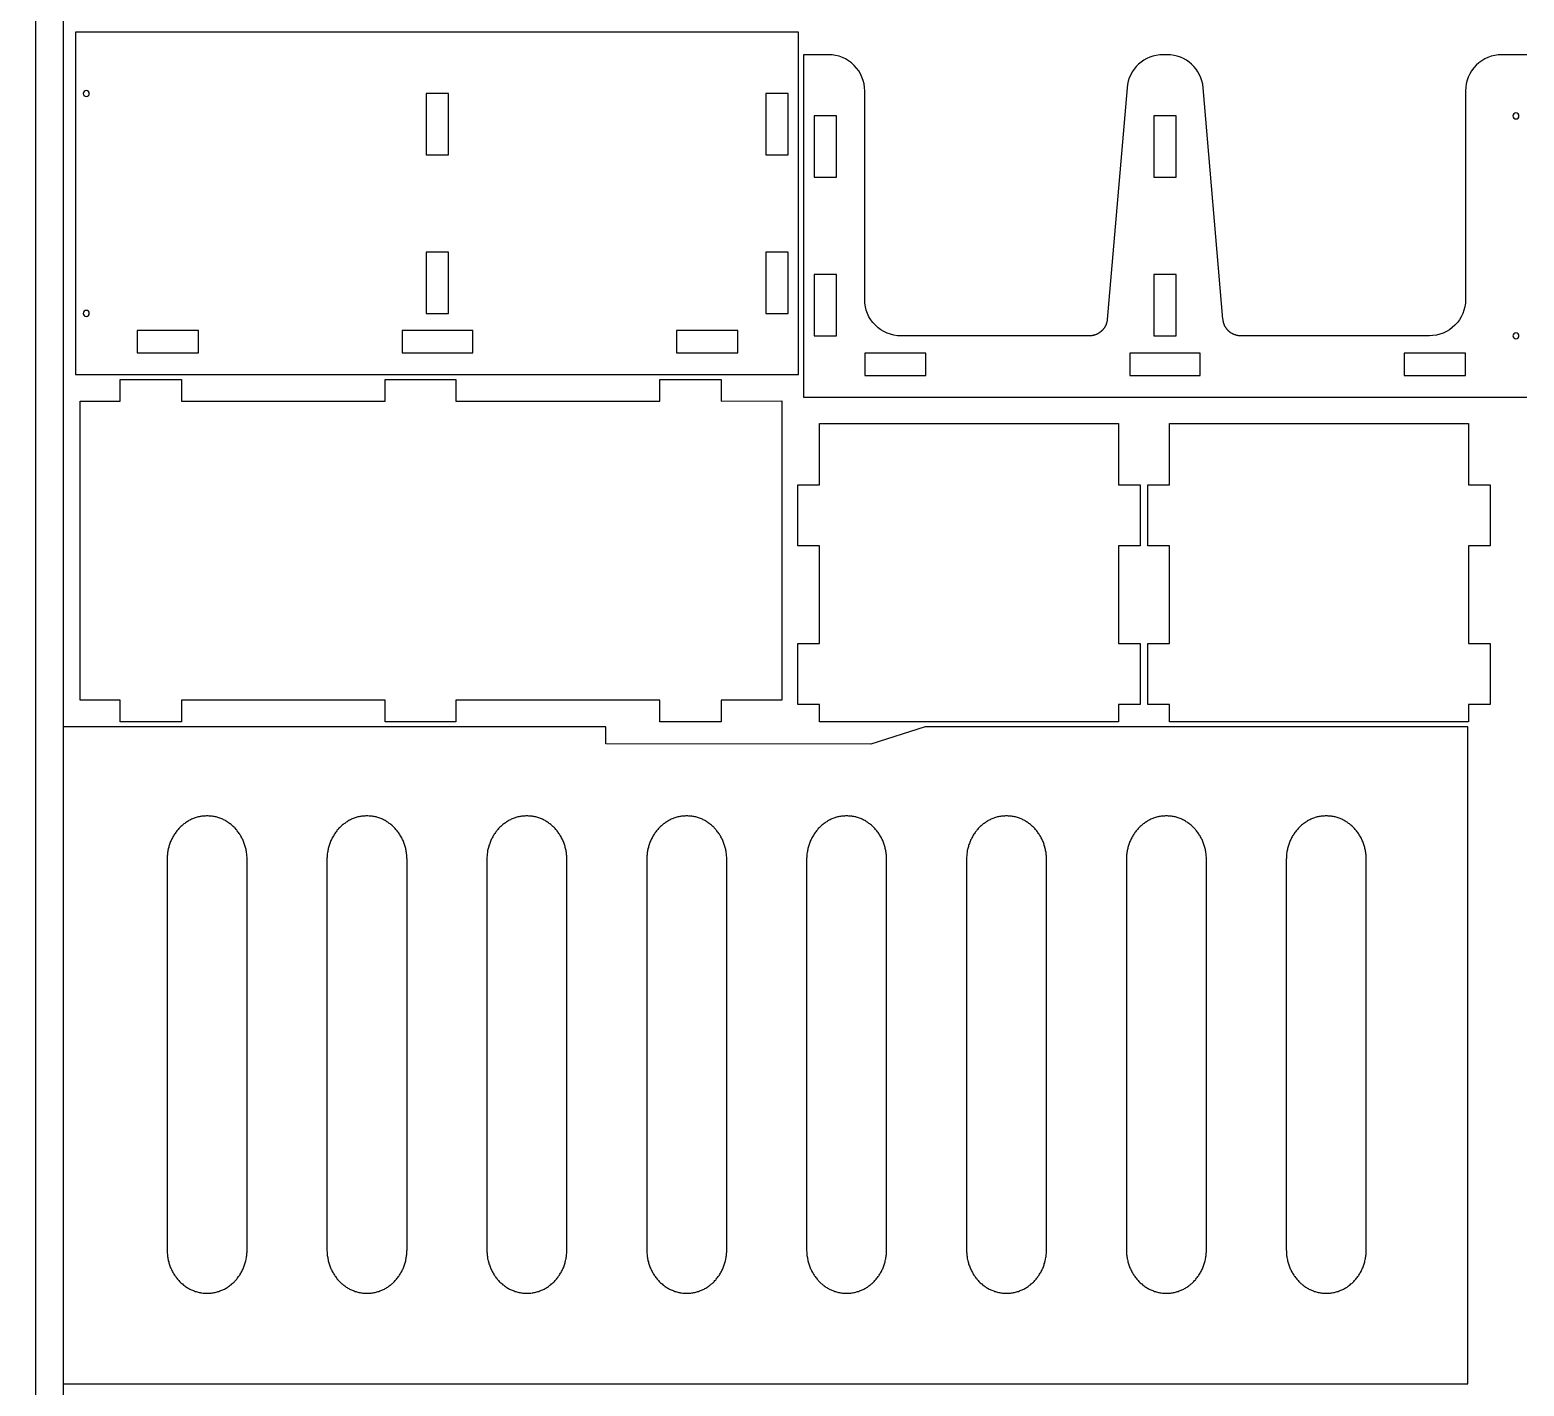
# Model space of a CAD drawing. Extents: x -841 to 6211, y -469 to 2808.
# Drawn here: x 3714 to 4953, y 384 to 1509 of the extents above; entities that cross this region are included whole.
import ezdxf

# ---------------------------------------------------------------- set-up
doc = ezdxf.new("R2010")
doc.units = 0
for name, color, linetype in [('DEFAULT_LAYER', 1, 'CONTINUOUS'), ('LAYER_1', 18, 'CONTINUOUS'), ('T5_LOGOLAYER_20', 18, 'CONTINUOUS')]:
    doc.layers.add(name, color=color, linetype=linetype)

msp = doc.modelspace()

# ---------------------------------------------------------------- linework, layer by layer
at = {"layer": 'DEFAULT_LAYER'}
for points in [[(3741.5, 386), (4906.5, 386), (4906.5, 931), (4456.5, 931), (4411.5, 916.6), (4191.5, 916.9), (4191.5, 931), (3741.5, 931)], [(3860.8, 857), (3859.9, 857), (3859.1, 856.9), (3858.2, 856.9), (3857.4, 856.8), (3856.5, 856.7), (3855.7, 856.6), (3854.9, 856.4), (3854.1, 856.3), (3853.3, 856.1), (3852.5, 855.9), (3851.7, 855.6), (3850.9, 855.4), (3850.1, 855.1), (3849.4, 854.8), (3848.6, 854.5), (3847.9, 854.2), (3847.1, 853.8), (3846.4, 853.4), (3845.7, 853.1), (3845, 852.6), (3844.3, 852.2), (3843.6, 851.8), (3842.9, 851.3), (3842.2, 850.8), (3841.6, 850.3), (3840.9, 849.8), (3840.3, 849.3), (3839.7, 848.8), (3839.1, 848.2), (3838.5, 847.6), (3837.9, 847), (3837.3, 846.4), (3836.8, 845.8), (3836.2, 845.2), (3835.7, 844.5), (3835.2, 843.9), (3834.7, 843.2), (3834.2, 842.5), (3833.7, 841.8), (3833.3, 841.1), (3832.8, 840.4), (3832.4, 839.7), (3832, 838.9), (3831.6, 838.1), (3831.2, 837.4), (3830.9, 836.6), (3830.5, 835.8), (3830.2, 835), (3829.9, 834.2), (3829.6, 833.4), (3829.3, 832.5), (3829.1, 831.7), (3828.9, 830.8), (3828.6, 830), (3828.4, 829.1), (3828.3, 828.2), (3828.1, 827.4), (3828, 826.5), (3827.9, 825.6), (3827.8, 824.7), (3827.7, 823.8), (3827.6, 822.8), (3827.6, 821.9), (3827.6, 821), (3827.6, 497), (3827.6, 496.1), (3827.6, 495.1), (3827.7, 494.2), (3827.8, 493.3), (3827.9, 492.4), (3828, 491.5), (3828.1, 490.6), (3828.3, 489.7), (3828.4, 488.9), (3828.6, 488), (3828.9, 487.1), (3829.1, 486.3), (3829.3, 485.4), (3829.6, 484.6), (3829.9, 483.8), (3830.2, 483), (3830.5, 482.2), (3830.9, 481.4), (3831.2, 480.6), (3831.6, 479.8), (3832, 479.1), (3832.4, 478.3), (3832.8, 477.6), (3833.3, 476.9), (3833.7, 476.1), (3834.2, 475.5), (3834.7, 474.8), (3835.2, 474.1), (3835.7, 473.4), (3836.2, 472.8), (3836.8, 472.2), (3837.3, 471.5), (3837.9, 470.9), (3838.5, 470.3), (3839.1, 469.8), (3839.7, 469.2), (3840.3, 468.7), (3840.9, 468.1), (3841.6, 467.6), (3842.2, 467.1), (3842.9, 466.7), (3843.6, 466.2), (3844.3, 465.8), (3845, 465.3), (3845.7, 464.9), (3846.4, 464.5), (3847.1, 464.2), (3847.9, 463.8), (3848.6, 463.5), (3849.4, 463.2), (3850.1, 462.9), (3850.9, 462.6), (3851.7, 462.4), (3852.5, 462.1), (3853.3, 461.9), (3854.1, 461.7), (3854.9, 461.6), (3855.7, 461.4), (3856.5, 461.3), (3857.4, 461.2), (3858.2, 461.1), (3859.1, 461), (3859.9, 461), (3860.8, 461), (3861.6, 461), (3862.5, 461), (3863.3, 461.1), (3864.1, 461.2), (3865, 461.3), (3865.8, 461.4), (3866.6, 461.6), (3867.4, 461.7), (3868.2, 461.9), (3869, 462.1), (3869.8, 462.4), (3870.6, 462.6), (3871.4, 462.9), (3872.2, 463.2), (3872.9, 463.5), (3873.7, 463.8), (3874.4, 464.2), (3875.1, 464.5), (3875.9, 464.9), (3876.6, 465.3), (3877.3, 465.8), (3878, 466.2), (3878.6, 466.7), (3879.3, 467.1), (3880, 467.6), (3880.6, 468.1), (3881.2, 468.7), (3881.8, 469.2), (3882.5, 469.8), (3883.1, 470.3), (3883.6, 470.9), (3884.2, 471.5), (3884.8, 472.2), (3885.3, 472.8), (3885.8, 473.4), (3886.3, 474.1), (3886.8, 474.8), (3887.3, 475.5), (3887.8, 476.1), (3888.3, 476.9), (3888.7, 477.6), (3889.1, 478.3), (3889.5, 479.1), (3889.9, 479.8), (3890.3, 480.6), (3890.6, 481.4), (3891, 482.2), (3891.3, 483), (3891.6, 483.8), (3891.9, 484.6), (3892.2, 485.4), (3892.4, 486.3), (3892.7, 487.1), (3892.9, 488), (3893.1, 488.9), (3893.2, 489.7), (3893.4, 490.6), (3893.5, 491.5), (3893.6, 492.4), (3893.7, 493.3), (3893.8, 494.2), (3893.9, 495.1), (3893.9, 496.1), (3893.9, 497), (3893.9, 821), (3893.9, 821.9), (3893.9, 822.8), (3893.8, 823.8), (3893.7, 824.7), (3893.6, 825.6), (3893.5, 826.5), (3893.4, 827.4), (3893.2, 828.2), (3893.1, 829.1), (3892.9, 830), (3892.7, 830.8), (3892.4, 831.7), (3892.2, 832.5), (3891.9, 833.4), (3891.6, 834.2), (3891.3, 835), (3891, 835.8), (3890.6, 836.6), (3890.3, 837.4), (3889.9, 838.1), (3889.5, 838.9), (3889.1, 839.7), (3888.7, 840.4), (3888.3, 841.1), (3887.8, 841.8), (3887.3, 842.5), (3886.8, 843.2), (3886.3, 843.9), (3885.8, 844.5), (3885.3, 845.2), (3884.8, 845.8), (3884.2, 846.4), (3883.6, 847), (3883.1, 847.6), (3882.5, 848.2), (3881.8, 848.8), (3881.2, 849.3), (3880.6, 849.8), (3880, 850.3), (3879.3, 850.8), (3878.6, 851.3), (3878, 851.8), (3877.3, 852.2), (3876.6, 852.6), (3875.9, 853.1), (3875.1, 853.4), (3874.4, 853.8), (3873.7, 854.2), (3872.9, 854.5), (3872.2, 854.8), (3871.4, 855.1), (3870.6, 855.4), (3869.8, 855.6), (3869, 855.9), (3868.2, 856.1), (3867.4, 856.3), (3866.6, 856.4), (3865.8, 856.6), (3865, 856.7), (3864.1, 856.8), (3863.3, 856.9), (3862.5, 856.9), (3861.6, 857)], [(3993.4, 857), (3992.5, 857), (3991.7, 856.9), (3990.8, 856.9), (3990, 856.8), (3989.2, 856.7), (3988.3, 856.6), (3987.5, 856.4), (3986.7, 856.3), (3985.9, 856.1), (3985.1, 855.9), (3984.3, 855.6), (3983.5, 855.4), (3982.8, 855.1), (3982, 854.8), (3981.2, 854.5), (3980.5, 854.2), (3979.7, 853.8), (3979, 853.4), (3978.3, 853.1), (3977.6, 852.6), (3976.9, 852.2), (3976.2, 851.8), (3975.5, 851.3), (3974.9, 850.8), (3974.2, 850.3), (3973.6, 849.8), (3972.9, 849.3), (3972.3, 848.8), (3971.7, 848.2), (3971.1, 847.6), (3970.5, 847), (3969.9, 846.4), (3969.4, 845.8), (3968.8, 845.2), (3968.3, 844.5), (3967.8, 843.9), (3967.3, 843.2), (3966.8, 842.5), (3966.4, 841.8), (3965.9, 841.1), (3965.5, 840.4), (3965, 839.7), (3964.6, 838.9), (3964.2, 838.1), (3963.9, 837.4), (3963.5, 836.6), (3963.2, 835.8), (3962.8, 835), (3962.5, 834.2), (3962.2, 833.4), (3962, 832.5), (3961.7, 831.7), (3961.5, 830.8), (3961.3, 830), (3961.1, 829.1), (3960.9, 828.2), (3960.8, 827.4), (3960.6, 826.5), (3960.5, 825.6), (3960.4, 824.7), (3960.3, 823.8), (3960.3, 822.8), (3960.2, 821.9), (3960.2, 821), (3960.2, 497), (3960.2, 496.1), (3960.3, 495.1), (3960.3, 494.2), (3960.4, 493.3), (3960.5, 492.4), (3960.6, 491.5), (3960.8, 490.6), (3960.9, 489.7), (3961.1, 488.9), (3961.3, 488), (3961.5, 487.1), (3961.7, 486.3), (3962, 485.4), (3962.2, 484.6), (3962.5, 483.8), (3962.8, 483), (3963.2, 482.2), (3963.5, 481.4), (3963.9, 480.6), (3964.2, 479.8), (3964.6, 479.1), (3965, 478.3), (3965.5, 477.6), (3965.9, 476.9), (3966.4, 476.1), (3966.8, 475.5), (3967.3, 474.8), (3967.8, 474.1), (3968.3, 473.4), (3968.8, 472.8), (3969.4, 472.2), (3969.9, 471.5), (3970.5, 470.9), (3971.1, 470.3), (3971.7, 469.8), (3972.3, 469.2), (3972.9, 468.7), (3973.6, 468.1), (3974.2, 467.6), (3974.9, 467.1), (3975.5, 466.7), (3976.2, 466.2), (3976.9, 465.8), (3977.6, 465.3), (3978.3, 464.9), (3979, 464.5), (3979.7, 464.2), (3980.5, 463.8), (3981.2, 463.5), (3982, 463.2), (3982.8, 462.9), (3983.5, 462.6), (3984.3, 462.4), (3985.1, 462.1), (3985.9, 461.9), (3986.7, 461.7), (3987.5, 461.6), (3988.3, 461.4), (3989.2, 461.3), (3990, 461.2), (3990.8, 461.1), (3991.7, 461), (3992.5, 461), (3993.4, 461), (3994.2, 461), (3995.1, 461), (3995.9, 461.1), (3996.8, 461.2), (3997.6, 461.3), (3998.4, 461.4), (3999.3, 461.6), (4000.1, 461.7), (4000.9, 461.9), (4001.7, 462.1), (4002.5, 462.4), (4003.3, 462.6), (4004, 462.9), (4004.8, 463.2), (4005.6, 463.5), (4006.3, 463.8), (4007, 464.2), (4007.8, 464.5), (4008.5, 464.9), (4009.2, 465.3), (4009.9, 465.8), (4010.6, 466.2), (4011.3, 466.7), (4011.9, 467.1), (4012.6, 467.6), (4013.2, 468.1), (4013.9, 468.7), (4014.5, 469.2), (4015.1, 469.8), (4015.7, 470.3), (4016.3, 470.9), (4016.8, 471.5), (4017.4, 472.2), (4017.9, 472.8), (4018.5, 473.4), (4019, 474.1), (4019.5, 474.8), (4020, 475.5), (4020.4, 476.1), (4020.9, 476.9), (4021.3, 477.6), (4021.8, 478.3), (4022.2, 479.1), (4022.5, 479.8), (4022.9, 480.6), (4023.3, 481.4), (4023.6, 482.2), (4023.9, 483), (4024.3, 483.8), (4024.5, 484.6), (4024.8, 485.4), (4025.1, 486.3), (4025.3, 487.1), (4025.5, 488), (4025.7, 488.9), (4025.9, 489.7), (4026, 490.6), (4026.2, 491.5), (4026.3, 492.4), (4026.4, 493.3), (4026.5, 494.2), (4026.5, 495.1), (4026.5, 496.1), (4026.6, 497), (4026.6, 821), (4026.5, 821.9), (4026.5, 822.8), (4026.5, 823.8), (4026.4, 824.7), (4026.3, 825.6), (4026.2, 826.5), (4026, 827.4), (4025.9, 828.2), (4025.7, 829.1), (4025.5, 830), (4025.3, 830.8), (4025.1, 831.7), (4024.8, 832.5), (4024.5, 833.4), (4024.3, 834.2), (4023.9, 835), (4023.6, 835.8), (4023.3, 836.6), (4022.9, 837.4), (4022.5, 838.1), (4022.2, 838.9), (4021.8, 839.7), (4021.3, 840.4), (4020.9, 841.1), (4020.4, 841.8), (4020, 842.5), (4019.5, 843.2), (4019, 843.9), (4018.5, 844.5), (4017.9, 845.2), (4017.4, 845.8), (4016.8, 846.4), (4016.3, 847), (4015.7, 847.6), (4015.1, 848.2), (4014.5, 848.8), (4013.9, 849.3), (4013.2, 849.8), (4012.6, 850.3), (4011.9, 850.8), (4011.3, 851.3), (4010.6, 851.8), (4009.9, 852.2), (4009.2, 852.6), (4008.5, 853.1), (4007.8, 853.4), (4007, 853.8), (4006.3, 854.2), (4005.6, 854.5), (4004.8, 854.8), (4004, 855.1), (4003.3, 855.4), (4002.5, 855.6), (4001.7, 855.9), (4000.9, 856.1), (4000.1, 856.3), (3999.3, 856.4), (3998.4, 856.6), (3997.6, 856.7), (3996.8, 856.8), (3995.9, 856.9), (3995.1, 856.9), (3994.2, 857)], [(4126, 857), (4125.2, 857), (4124.3, 856.9), (4123.5, 856.9), (4122.6, 856.8), (4121.8, 856.7), (4121, 856.6), (4120.2, 856.4), (4119.3, 856.3), (4118.5, 856.1), (4117.7, 855.9), (4116.9, 855.6), (4116.2, 855.4), (4115.4, 855.1), (4114.6, 854.8), (4113.9, 854.5), (4113.1, 854.2), (4112.4, 853.8), (4111.7, 853.4), (4110.9, 853.1), (4110.2, 852.6), (4109.5, 852.2), (4108.8, 851.8), (4108.2, 851.3), (4107.5, 850.8), (4106.8, 850.3), (4106.2, 849.8), (4105.6, 849.3), (4104.9, 848.8), (4104.3, 848.2), (4103.7, 847.6), (4103.1, 847), (4102.6, 846.4), (4102, 845.8), (4101.5, 845.2), (4101, 844.5), (4100.4, 843.9), (4099.9, 843.2), (4099.5, 842.5), (4099, 841.8), (4098.5, 841.1), (4098.1, 840.4), (4097.7, 839.7), (4097.3, 838.9), (4096.9, 838.1), (4096.5, 837.4), (4096.1, 836.6), (4095.8, 835.8), (4095.5, 835), (4095.2, 834.2), (4094.9, 833.4), (4094.6, 832.5), (4094.4, 831.7), (4094.1, 830.8), (4093.9, 830), (4093.7, 829.1), (4093.5, 828.2), (4093.4, 827.4), (4093.3, 826.5), (4093.1, 825.6), (4093, 824.7), (4093, 823.8), (4092.9, 822.8), (4092.9, 821.9), (4092.9, 821), (4092.9, 497), (4092.9, 496.1), (4092.9, 495.1), (4093, 494.2), (4093, 493.3), (4093.1, 492.4), (4093.3, 491.5), (4093.4, 490.6), (4093.5, 489.7), (4093.7, 488.9), (4093.9, 488), (4094.1, 487.1), (4094.4, 486.3), (4094.6, 485.4), (4094.9, 484.6), (4095.2, 483.8), (4095.5, 483), (4095.8, 482.2), (4096.1, 481.4), (4096.5, 480.6), (4096.9, 479.8), (4097.3, 479.1), (4097.7, 478.3), (4098.1, 477.6), (4098.5, 476.9), (4099, 476.1), (4099.5, 475.5), (4099.9, 474.8), (4100.4, 474.1), (4101, 473.4), (4101.5, 472.8), (4102, 472.2), (4102.6, 471.5), (4103.1, 470.9), (4103.7, 470.3), (4104.3, 469.8), (4104.9, 469.2), (4105.6, 468.7), (4106.2, 468.1), (4106.8, 467.6), (4107.5, 467.1), (4108.2, 466.7), (4108.8, 466.2), (4109.5, 465.8), (4110.2, 465.3), (4110.9, 464.9), (4111.7, 464.5), (4112.4, 464.2), (4113.1, 463.8), (4113.9, 463.5), (4114.6, 463.2), (4115.4, 462.9), (4116.2, 462.6), (4116.9, 462.4), (4117.7, 462.1), (4118.5, 461.9), (4119.3, 461.7), (4120.2, 461.6), (4121, 461.4), (4121.8, 461.3), (4122.6, 461.2), (4123.5, 461.1), (4124.3, 461), (4125.2, 461), (4126, 461), (4126.9, 461), (4127.7, 461), (4128.6, 461.1), (4129.4, 461.2), (4130.3, 461.3), (4131.1, 461.4), (4131.9, 461.6), (4132.7, 461.7), (4133.5, 461.9), (4134.3, 462.1), (4135.1, 462.4), (4135.9, 462.6), (4136.7, 462.9), (4137.4, 463.2), (4138.2, 463.5), (4138.9, 463.8), (4139.7, 464.2), (4140.4, 464.5), (4141.1, 464.9), (4141.8, 465.3), (4142.5, 465.8), (4143.2, 466.2), (4143.9, 466.7), (4144.6, 467.1), (4145.2, 467.6), (4145.9, 468.1), (4146.5, 468.7), (4147.1, 469.2), (4147.7, 469.8), (4148.3, 470.3), (4148.9, 470.9), (4149.5, 471.5), (4150, 472.2), (4150.6, 472.8), (4151.1, 473.4), (4151.6, 474.1), (4152.1, 474.8), (4152.6, 475.5), (4153.1, 476.1), (4153.5, 476.9), (4154, 477.6), (4154.4, 478.3), (4154.8, 479.1), (4155.2, 479.8), (4155.6, 480.6), (4155.9, 481.4), (4156.3, 482.2), (4156.6, 483), (4156.9, 483.8), (4157.2, 484.6), (4157.4, 485.4), (4157.7, 486.3), (4157.9, 487.1), (4158.1, 488), (4158.3, 488.9), (4158.5, 489.7), (4158.7, 490.6), (4158.8, 491.5), (4158.9, 492.4), (4159, 493.3), (4159.1, 494.2), (4159.1, 495.1), (4159.2, 496.1), (4159.2, 497), (4159.2, 821), (4159.2, 821.9), (4159.1, 822.8), (4159.1, 823.8), (4159, 824.7), (4158.9, 825.6), (4158.8, 826.5), (4158.7, 827.4), (4158.5, 828.2), (4158.3, 829.1), (4158.1, 830), (4157.9, 830.8), (4157.7, 831.7), (4157.4, 832.5), (4157.2, 833.4), (4156.9, 834.2), (4156.6, 835), (4156.3, 835.8), (4155.9, 836.6), (4155.6, 837.4), (4155.2, 838.1), (4154.8, 838.9), (4154.4, 839.7), (4154, 840.4), (4153.5, 841.1), (4153.1, 841.8), (4152.6, 842.5), (4152.1, 843.2), (4151.6, 843.9), (4151.1, 844.5), (4150.6, 845.2), (4150, 845.8), (4149.5, 846.4), (4148.9, 847), (4148.3, 847.6), (4147.7, 848.2), (4147.1, 848.8), (4146.5, 849.3), (4145.9, 849.8), (4145.2, 850.3), (4144.6, 850.8), (4143.9, 851.3), (4143.2, 851.8), (4142.5, 852.2), (4141.8, 852.6), (4141.1, 853.1), (4140.4, 853.4), (4139.7, 853.8), (4138.9, 854.2), (4138.2, 854.5), (4137.4, 854.8), (4136.7, 855.1), (4135.9, 855.4), (4135.1, 855.6), (4134.3, 855.9), (4133.5, 856.1), (4132.7, 856.3), (4131.9, 856.4), (4131.1, 856.6), (4130.3, 856.7), (4129.4, 856.8), (4128.6, 856.9), (4127.7, 856.9), (4126.9, 857)], [(4258.7, 857), (4257.8, 857), (4257, 856.9), (4256.1, 856.9), (4255.3, 856.8), (4254.4, 856.7), (4253.6, 856.6), (4252.8, 856.4), (4252, 856.3), (4251.2, 856.1), (4250.4, 855.9), (4249.6, 855.6), (4248.8, 855.4), (4248, 855.1), (4247.3, 854.8), (4246.5, 854.5), (4245.8, 854.2), (4245, 853.8), (4244.3, 853.4), (4243.6, 853.1), (4242.9, 852.6), (4242.2, 852.2), (4241.5, 851.8), (4240.8, 851.3), (4240.1, 850.8), (4239.5, 850.3), (4238.8, 849.8), (4238.2, 849.3), (4237.6, 848.8), (4237, 848.2), (4236.4, 847.6), (4235.8, 847), (4235.2, 846.4), (4234.7, 845.8), (4234.1, 845.2), (4233.6, 844.5), (4233.1, 843.9), (4232.6, 843.2), (4232.1, 842.5), (4231.6, 841.8), (4231.2, 841.1), (4230.7, 840.4), (4230.3, 839.7), (4229.9, 838.9), (4229.5, 838.1), (4229.1, 837.4), (4228.8, 836.6), (4228.4, 835.8), (4228.1, 835), (4227.8, 834.2), (4227.5, 833.4), (4227.2, 832.5), (4227, 831.7), (4226.8, 830.8), (4226.5, 830), (4226.4, 829.1), (4226.2, 828.2), (4226, 827.4), (4225.9, 826.5), (4225.8, 825.6), (4225.7, 824.7), (4225.6, 823.8), (4225.5, 822.8), (4225.5, 821.9), (4225.5, 821), (4225.5, 497), (4225.5, 496.1), (4225.5, 495.1), (4225.6, 494.2), (4225.7, 493.3), (4225.8, 492.4), (4225.9, 491.5), (4226, 490.6), (4226.2, 489.7), (4226.4, 488.9), (4226.5, 488), (4226.8, 487.1), (4227, 486.3), (4227.2, 485.4), (4227.5, 484.6), (4227.8, 483.8), (4228.1, 483), (4228.4, 482.2), (4228.8, 481.4), (4229.1, 480.6), (4229.5, 479.8), (4229.9, 479.1), (4230.3, 478.3), (4230.7, 477.6), (4231.2, 476.9), (4231.6, 476.1), (4232.1, 475.5), (4232.6, 474.8), (4233.1, 474.1), (4233.6, 473.4), (4234.1, 472.8), (4234.7, 472.2), (4235.2, 471.5), (4235.8, 470.9), (4236.4, 470.3), (4237, 469.8), (4237.6, 469.2), (4238.2, 468.7), (4238.8, 468.1), (4239.5, 467.6), (4240.1, 467.1), (4240.8, 466.7), (4241.5, 466.2), (4242.2, 465.8), (4242.9, 465.3), (4243.6, 464.9), (4244.3, 464.5), (4245, 464.2), (4245.8, 463.8), (4246.5, 463.5), (4247.3, 463.2), (4248, 462.9), (4248.8, 462.6), (4249.6, 462.4), (4250.4, 462.1), (4251.2, 461.9), (4252, 461.7), (4252.8, 461.6), (4253.6, 461.4), (4254.4, 461.3), (4255.3, 461.2), (4256.1, 461.1), (4257, 461), (4257.8, 461), (4258.7, 461), (4259.5, 461), (4260.4, 461), (4261.2, 461.1), (4262.1, 461.2), (4262.9, 461.3), (4263.7, 461.4), (4264.5, 461.6), (4265.3, 461.7), (4266.1, 461.9), (4266.9, 462.1), (4267.7, 462.4), (4268.5, 462.6), (4269.3, 462.9), (4270.1, 463.2), (4270.8, 463.5), (4271.6, 463.8), (4272.3, 464.2), (4273, 464.5), (4273.8, 464.9), (4274.5, 465.3), (4275.2, 465.8), (4275.9, 466.2), (4276.5, 466.7), (4277.2, 467.1), (4277.9, 467.6), (4278.5, 468.1), (4279.1, 468.7), (4279.8, 469.2), (4280.4, 469.8), (4281, 470.3), (4281.5, 470.9), (4282.1, 471.5), (4282.7, 472.2), (4283.2, 472.8), (4283.7, 473.4), (4284.2, 474.1), (4284.7, 474.8), (4285.2, 475.5), (4285.7, 476.1), (4286.2, 476.9), (4286.6, 477.6), (4287, 478.3), (4287.4, 479.1), (4287.8, 479.8), (4288.2, 480.6), (4288.6, 481.4), (4288.9, 482.2), (4289.2, 483), (4289.5, 483.8), (4289.8, 484.6), (4290.1, 485.4), (4290.3, 486.3), (4290.6, 487.1), (4290.8, 488), (4291, 488.9), (4291.1, 489.7), (4291.3, 490.6), (4291.4, 491.5), (4291.6, 492.4), (4291.6, 493.3), (4291.7, 494.2), (4291.8, 495.1), (4291.8, 496.1), (4291.8, 497), (4291.8, 821), (4291.8, 821.9), (4291.8, 822.8), (4291.7, 823.8), (4291.6, 824.7), (4291.6, 825.6), (4291.4, 826.5), (4291.3, 827.4), (4291.1, 828.2), (4291, 829.1), (4290.8, 830), (4290.6, 830.8), (4290.3, 831.7), (4290.1, 832.5), (4289.8, 833.4), (4289.5, 834.2), (4289.2, 835), (4288.9, 835.8), (4288.6, 836.6), (4288.2, 837.4), (4287.8, 838.1), (4287.4, 838.9), (4287, 839.7), (4286.6, 840.4), (4286.2, 841.1), (4285.7, 841.8), (4285.2, 842.5), (4284.7, 843.2), (4284.2, 843.9), (4283.7, 844.5), (4283.2, 845.2), (4282.7, 845.8), (4282.1, 846.4), (4281.5, 847), (4281, 847.6), (4280.4, 848.2), (4279.8, 848.8), (4279.1, 849.3), (4278.5, 849.8), (4277.9, 850.3), (4277.2, 850.8), (4276.5, 851.3), (4275.9, 851.8), (4275.2, 852.2), (4274.5, 852.6), (4273.8, 853.1), (4273, 853.4), (4272.3, 853.8), (4271.6, 854.2), (4270.8, 854.5), (4270.1, 854.8), (4269.3, 855.1), (4268.5, 855.4), (4267.7, 855.6), (4266.9, 855.9), (4266.1, 856.1), (4265.3, 856.3), (4264.5, 856.4), (4263.7, 856.6), (4262.9, 856.7), (4262.1, 856.8), (4261.2, 856.9), (4260.4, 856.9), (4259.5, 857)], [(4391.3, 857), (4390.4, 857), (4389.6, 856.9), (4388.7, 856.9), (4387.9, 856.8), (4387.1, 856.7), (4386.2, 856.6), (4385.4, 856.4), (4384.6, 856.3), (4383.8, 856.1), (4383, 855.9), (4382.2, 855.6), (4381.4, 855.4), (4380.7, 855.1), (4379.9, 854.8), (4379.1, 854.5), (4378.4, 854.2), (4377.6, 853.8), (4376.9, 853.4), (4376.2, 853.1), (4375.5, 852.6), (4374.8, 852.2), (4374.1, 851.8), (4373.4, 851.3), (4372.8, 850.8), (4372.1, 850.3), (4371.5, 849.8), (4370.8, 849.3), (4370.2, 848.8), (4369.6, 848.2), (4369, 847.6), (4368.4, 847), (4367.8, 846.4), (4367.3, 845.8), (4366.8, 845.2), (4366.2, 844.5), (4365.7, 843.9), (4365.2, 843.2), (4364.7, 842.5), (4364.3, 841.8), (4363.8, 841.1), (4363.4, 840.4), (4362.9, 839.7), (4362.5, 838.9), (4362.1, 838.1), (4361.8, 837.4), (4361.4, 836.6), (4361.1, 835.8), (4360.7, 835), (4360.4, 834.2), (4360.1, 833.4), (4359.9, 832.5), (4359.6, 831.7), (4359.4, 830.8), (4359.2, 830), (4359, 829.1), (4358.8, 828.2), (4358.7, 827.4), (4358.5, 826.5), (4358.4, 825.6), (4358.3, 824.7), (4358.2, 823.8), (4358.2, 822.8), (4358.1, 821.9), (4358.1, 821), (4358.1, 497), (4358.1, 496.1), (4358.2, 495.1), (4358.2, 494.2), (4358.3, 493.3), (4358.4, 492.4), (4358.5, 491.5), (4358.7, 490.6), (4358.8, 489.7), (4359, 488.9), (4359.2, 488), (4359.4, 487.1), (4359.6, 486.3), (4359.9, 485.4), (4360.1, 484.6), (4360.4, 483.8), (4360.7, 483), (4361.1, 482.2), (4361.4, 481.4), (4361.8, 480.6), (4362.1, 479.8), (4362.5, 479.1), (4362.9, 478.3), (4363.4, 477.6), (4363.8, 476.9), (4364.3, 476.1), (4364.7, 475.5), (4365.2, 474.8), (4365.7, 474.1), (4366.2, 473.4), (4366.8, 472.8), (4367.3, 472.2), (4367.8, 471.5), (4368.4, 470.9), (4369, 470.3), (4369.6, 469.8), (4370.2, 469.2), (4370.8, 468.7), (4371.5, 468.1), (4372.1, 467.6), (4372.8, 467.1), (4373.4, 466.7), (4374.1, 466.2), (4374.8, 465.8), (4375.5, 465.3), (4376.2, 464.9), (4376.9, 464.5), (4377.6, 464.2), (4378.4, 463.8), (4379.1, 463.5), (4379.9, 463.2), (4380.7, 462.9), (4381.4, 462.6), (4382.2, 462.4), (4383, 462.1), (4383.8, 461.9), (4384.6, 461.7), (4385.4, 461.6), (4386.2, 461.4), (4387.1, 461.3), (4387.9, 461.2), (4388.7, 461.1), (4389.6, 461), (4390.4, 461), (4391.3, 461), (4392.2, 461), (4393, 461), (4393.8, 461.1), (4394.7, 461.2), (4395.5, 461.3), (4396.3, 461.4), (4397.2, 461.6), (4398, 461.7), (4398.8, 461.9), (4399.6, 462.1), (4400.4, 462.4), (4401.2, 462.6), (4401.9, 462.9), (4402.7, 463.2), (4403.5, 463.5), (4404.2, 463.8), (4404.9, 464.2), (4405.7, 464.5), (4406.4, 464.9), (4407.1, 465.3), (4407.8, 465.8), (4408.5, 466.2), (4409.2, 466.7), (4409.8, 467.1), (4410.5, 467.6), (4411.1, 468.1), (4411.8, 468.7), (4412.4, 469.2), (4413, 469.8), (4413.6, 470.3), (4414.2, 470.9), (4414.7, 471.5), (4415.3, 472.2), (4415.8, 472.8), (4416.4, 473.4), (4416.9, 474.1), (4417.4, 474.8), (4417.9, 475.5), (4418.3, 476.1), (4418.8, 476.9), (4419.2, 477.6), (4419.7, 478.3), (4420.1, 479.1), (4420.5, 479.8), (4420.8, 480.6), (4421.2, 481.4), (4421.5, 482.2), (4421.8, 483), (4422.2, 483.8), (4422.4, 484.6), (4422.7, 485.4), (4423, 486.3), (4423.2, 487.1), (4423.4, 488), (4423.6, 488.9), (4423.8, 489.7), (4423.9, 490.6), (4424.1, 491.5), (4424.2, 492.4), (4424.3, 493.3), (4424.4, 494.2), (4424.4, 495.1), (4424.4, 496.1), (4424.5, 497), (4424.5, 821), (4424.4, 821.9), (4424.4, 822.8), (4424.4, 823.8), (4424.3, 824.7), (4424.2, 825.6), (4424.1, 826.5), (4423.9, 827.4), (4423.8, 828.2), (4423.6, 829.1), (4423.4, 830), (4423.2, 830.8), (4423, 831.7), (4422.7, 832.5), (4422.4, 833.4), (4422.2, 834.2), (4421.8, 835), (4421.5, 835.8), (4421.2, 836.6), (4420.8, 837.4), (4420.5, 838.1), (4420.1, 838.9), (4419.7, 839.7), (4419.2, 840.4), (4418.8, 841.1), (4418.3, 841.8), (4417.9, 842.5), (4417.4, 843.2), (4416.9, 843.9), (4416.4, 844.5), (4415.8, 845.2), (4415.3, 845.8), (4414.7, 846.4), (4414.2, 847), (4413.6, 847.6), (4413, 848.2), (4412.4, 848.8), (4411.8, 849.3), (4411.1, 849.8), (4410.5, 850.3), (4409.8, 850.8), (4409.2, 851.3), (4408.5, 851.8), (4407.8, 852.2), (4407.1, 852.6), (4406.4, 853.1), (4405.7, 853.4), (4404.9, 853.8), (4404.2, 854.2), (4403.5, 854.5), (4402.7, 854.8), (4401.9, 855.1), (4401.2, 855.4), (4400.4, 855.6), (4399.6, 855.9), (4398.8, 856.1), (4398, 856.3), (4397.2, 856.4), (4396.3, 856.6), (4395.5, 856.7), (4394.7, 856.8), (4393.8, 856.9), (4393, 856.9), (4392.2, 857)], [(4523.9, 857), (4523.1, 857), (4522.2, 856.9), (4521.4, 856.9), (4520.5, 856.8), (4519.7, 856.7), (4518.9, 856.6), (4518.1, 856.4), (4517.2, 856.3), (4516.4, 856.1), (4515.6, 855.9), (4514.9, 855.6), (4514.1, 855.4), (4513.3, 855.1), (4512.5, 854.8), (4511.8, 854.5), (4511, 854.2), (4510.3, 853.8), (4509.6, 853.4), (4508.8, 853.1), (4508.1, 852.6), (4507.4, 852.2), (4506.7, 851.8), (4506.1, 851.3), (4505.4, 850.8), (4504.7, 850.3), (4504.1, 849.8), (4503.5, 849.3), (4502.8, 848.8), (4502.2, 848.2), (4501.6, 847.6), (4501.1, 847), (4500.5, 846.4), (4499.9, 845.8), (4499.4, 845.2), (4498.9, 844.5), (4498.3, 843.9), (4497.8, 843.2), (4497.4, 842.5), (4496.9, 841.8), (4496.4, 841.1), (4496, 840.4), (4495.6, 839.7), (4495.2, 838.9), (4494.8, 838.1), (4494.4, 837.4), (4494, 836.6), (4493.7, 835.8), (4493.4, 835), (4493.1, 834.2), (4492.8, 833.4), (4492.5, 832.5), (4492.3, 831.7), (4492, 830.8), (4491.8, 830), (4491.6, 829.1), (4491.4, 828.2), (4491.3, 827.4), (4491.2, 826.5), (4491, 825.6), (4490.9, 824.7), (4490.9, 823.8), (4490.8, 822.8), (4490.8, 821.9), (4490.8, 821), (4490.8, 497), (4490.8, 496.1), (4490.8, 495.1), (4490.9, 494.2), (4490.9, 493.3), (4491, 492.4), (4491.2, 491.5), (4491.3, 490.6), (4491.4, 489.7), (4491.6, 488.9), (4491.8, 488), (4492, 487.1), (4492.3, 486.3), (4492.5, 485.4), (4492.8, 484.6), (4493.1, 483.8), (4493.4, 483), (4493.7, 482.2), (4494, 481.4), (4494.4, 480.6), (4494.8, 479.8), (4495.2, 479.1), (4495.6, 478.3), (4496, 477.6), (4496.4, 476.9), (4496.9, 476.1), (4497.4, 475.5), (4497.8, 474.8), (4498.3, 474.1), (4498.9, 473.4), (4499.4, 472.8), (4499.9, 472.2), (4500.5, 471.5), (4501.1, 470.9), (4501.6, 470.3), (4502.2, 469.8), (4502.8, 469.2), (4503.5, 468.7), (4504.1, 468.1), (4504.7, 467.6), (4505.4, 467.1), (4506.1, 466.7), (4506.7, 466.2), (4507.4, 465.8), (4508.1, 465.3), (4508.8, 464.9), (4509.6, 464.5), (4510.3, 464.2), (4511, 463.8), (4511.8, 463.5), (4512.5, 463.2), (4513.3, 462.9), (4514.1, 462.6), (4514.9, 462.4), (4515.6, 462.1), (4516.4, 461.9), (4517.2, 461.7), (4518.1, 461.6), (4518.9, 461.4), (4519.7, 461.3), (4520.5, 461.2), (4521.4, 461.1), (4522.2, 461), (4523.1, 461), (4523.9, 461), (4524.8, 461), (4525.6, 461), (4526.5, 461.1), (4527.3, 461.2), (4528.2, 461.3), (4529, 461.4), (4529.8, 461.6), (4530.6, 461.7), (4531.4, 461.9), (4532.2, 462.1), (4533, 462.4), (4533.8, 462.6), (4534.6, 462.9), (4535.3, 463.2), (4536.1, 463.5), (4536.8, 463.8), (4537.6, 464.2), (4538.3, 464.5), (4539, 464.9), (4539.7, 465.3), (4540.4, 465.8), (4541.1, 466.2), (4541.8, 466.7), (4542.5, 467.1), (4543.1, 467.6), (4543.8, 468.1), (4544.4, 468.7), (4545, 469.2), (4545.6, 469.8), (4546.2, 470.3), (4546.8, 470.9), (4547.4, 471.5), (4547.9, 472.2), (4548.5, 472.8), (4549, 473.4), (4549.5, 474.1), (4550, 474.8), (4550.5, 475.5), (4551, 476.1), (4551.4, 476.9), (4551.9, 477.6), (4552.3, 478.3), (4552.7, 479.1), (4553.1, 479.8), (4553.5, 480.6), (4553.8, 481.4), (4554.2, 482.2), (4554.5, 483), (4554.8, 483.8), (4555.1, 484.6), (4555.3, 485.4), (4555.6, 486.3), (4555.8, 487.1), (4556, 488), (4556.2, 488.9), (4556.4, 489.7), (4556.6, 490.6), (4556.7, 491.5), (4556.8, 492.4), (4556.9, 493.3), (4557, 494.2), (4557, 495.1), (4557.1, 496.1), (4557.1, 497), (4557.1, 821), (4557.1, 821.9), (4557, 822.8), (4557, 823.8), (4556.9, 824.7), (4556.8, 825.6), (4556.7, 826.5), (4556.6, 827.4), (4556.4, 828.2), (4556.2, 829.1), (4556, 830), (4555.8, 830.8), (4555.6, 831.7), (4555.3, 832.5), (4555.1, 833.4), (4554.8, 834.2), (4554.5, 835), (4554.2, 835.8), (4553.8, 836.6), (4553.5, 837.4), (4553.1, 838.1), (4552.7, 838.9), (4552.3, 839.7), (4551.9, 840.4), (4551.4, 841.1), (4551, 841.8), (4550.5, 842.5), (4550, 843.2), (4549.5, 843.9), (4549, 844.5), (4548.5, 845.2), (4547.9, 845.8), (4547.4, 846.4), (4546.8, 847), (4546.2, 847.6), (4545.6, 848.2), (4545, 848.8), (4544.4, 849.3), (4543.8, 849.8), (4543.1, 850.3), (4542.5, 850.8), (4541.8, 851.3), (4541.1, 851.8), (4540.4, 852.2), (4539.7, 852.6), (4539, 853.1), (4538.3, 853.4), (4537.6, 853.8), (4536.8, 854.2), (4536.1, 854.5), (4535.3, 854.8), (4534.6, 855.1), (4533.8, 855.4), (4533, 855.6), (4532.2, 855.9), (4531.4, 856.1), (4530.6, 856.3), (4529.8, 856.4), (4529, 856.6), (4528.2, 856.7), (4527.3, 856.8), (4526.5, 856.9), (4525.6, 856.9), (4524.8, 857)], [(4656.6, 857), (4655.7, 857), (4654.9, 856.9), (4654, 856.9), (4653.2, 856.8), (4652.3, 856.7), (4651.5, 856.6), (4650.7, 856.4), (4649.9, 856.3), (4649.1, 856.1), (4648.3, 855.9), (4647.5, 855.6), (4646.7, 855.4), (4645.9, 855.1), (4645.2, 854.8), (4644.4, 854.5), (4643.7, 854.2), (4642.9, 853.8), (4642.2, 853.4), (4641.5, 853.1), (4640.8, 852.6), (4640.1, 852.2), (4639.4, 851.8), (4638.7, 851.3), (4638, 850.8), (4637.4, 850.3), (4636.7, 849.8), (4636.1, 849.3), (4635.5, 848.8), (4634.9, 848.2), (4634.3, 847.6), (4633.7, 847), (4633.1, 846.4), (4632.6, 845.8), (4632, 845.2), (4631.5, 844.5), (4631, 843.9), (4630.5, 843.2), (4630, 842.5), (4629.5, 841.8), (4629.1, 841.1), (4628.6, 840.4), (4628.2, 839.7), (4627.8, 838.9), (4627.4, 838.1), (4627, 837.4), (4626.7, 836.6), (4626.3, 835.8), (4626, 835), (4625.7, 834.2), (4625.4, 833.4), (4625.1, 832.5), (4624.9, 831.7), (4624.7, 830.8), (4624.5, 830), (4624.3, 829.1), (4624.1, 828.2), (4623.9, 827.4), (4623.8, 826.5), (4623.7, 825.6), (4623.6, 824.7), (4623.5, 823.8), (4623.4, 822.8), (4623.4, 821.9), (4623.4, 821), (4623.4, 497), (4623.4, 496.1), (4623.4, 495.1), (4623.5, 494.2), (4623.6, 493.3), (4623.7, 492.4), (4623.8, 491.5), (4623.9, 490.6), (4624.1, 489.7), (4624.3, 488.9), (4624.5, 488), (4624.7, 487.1), (4624.9, 486.3), (4625.1, 485.4), (4625.4, 484.6), (4625.7, 483.8), (4626, 483), (4626.3, 482.2), (4626.7, 481.4), (4627, 480.6), (4627.4, 479.8), (4627.8, 479.1), (4628.2, 478.3), (4628.6, 477.6), (4629.1, 476.9), (4629.5, 476.1), (4630, 475.5), (4630.5, 474.8), (4631, 474.1), (4631.5, 473.4), (4632, 472.8), (4632.6, 472.2), (4633.1, 471.5), (4633.7, 470.9), (4634.3, 470.3), (4634.9, 469.8), (4635.5, 469.2), (4636.1, 468.7), (4636.7, 468.1), (4637.4, 467.6), (4638, 467.1), (4638.7, 466.7), (4639.4, 466.2), (4640.1, 465.8), (4640.8, 465.3), (4641.5, 464.9), (4642.2, 464.5), (4642.9, 464.2), (4643.7, 463.8), (4644.4, 463.5), (4645.2, 463.2), (4645.9, 462.9), (4646.7, 462.6), (4647.5, 462.4), (4648.3, 462.1), (4649.1, 461.9), (4649.9, 461.7), (4650.7, 461.6), (4651.5, 461.4), (4652.3, 461.3), (4653.2, 461.2), (4654, 461.1), (4654.9, 461), (4655.7, 461), (4656.6, 461), (4657.4, 461), (4658.3, 461), (4659.1, 461.1), (4660, 461.2), (4660.8, 461.3), (4661.6, 461.4), (4662.4, 461.6), (4663.2, 461.7), (4664.1, 461.9), (4664.9, 462.1), (4665.6, 462.4), (4666.4, 462.6), (4667.2, 462.9), (4668, 463.2), (4668.7, 463.5), (4669.5, 463.8), (4670.2, 464.2), (4670.9, 464.5), (4671.7, 464.9), (4672.4, 465.3), (4673.1, 465.8), (4673.8, 466.2), (4674.4, 466.7), (4675.1, 467.1), (4675.8, 467.6), (4676.4, 468.1), (4677, 468.7), (4677.7, 469.2), (4678.3, 469.8), (4678.9, 470.3), (4679.4, 470.9), (4680, 471.5), (4680.6, 472.2), (4681.1, 472.8), (4681.6, 473.4), (4682.2, 474.1), (4682.7, 474.8), (4683.1, 475.5), (4683.6, 476.1), (4684.1, 476.9), (4684.5, 477.6), (4684.9, 478.3), (4685.3, 479.1), (4685.7, 479.8), (4686.1, 480.6), (4686.5, 481.4), (4686.8, 482.2), (4687.1, 483), (4687.4, 483.8), (4687.7, 484.6), (4688, 485.4), (4688.2, 486.3), (4688.5, 487.1), (4688.7, 488), (4688.9, 488.9), (4689.1, 489.7), (4689.2, 490.6), (4689.3, 491.5), (4689.5, 492.4), (4689.6, 493.3), (4689.6, 494.2), (4689.7, 495.1), (4689.7, 496.1), (4689.7, 497), (4689.7, 821), (4689.7, 821.9), (4689.7, 822.8), (4689.6, 823.8), (4689.6, 824.7), (4689.5, 825.6), (4689.3, 826.5), (4689.2, 827.4), (4689.1, 828.2), (4688.9, 829.1), (4688.7, 830), (4688.5, 830.8), (4688.2, 831.7), (4688, 832.5), (4687.7, 833.4), (4687.4, 834.2), (4687.1, 835), (4686.8, 835.8), (4686.5, 836.6), (4686.1, 837.4), (4685.7, 838.1), (4685.3, 838.9), (4684.9, 839.7), (4684.5, 840.4), (4684.1, 841.1), (4683.6, 841.8), (4683.1, 842.5), (4682.7, 843.2), (4682.2, 843.9), (4681.6, 844.5), (4681.1, 845.2), (4680.6, 845.8), (4680, 846.4), (4679.4, 847), (4678.9, 847.6), (4678.3, 848.2), (4677.7, 848.8), (4677, 849.3), (4676.4, 849.8), (4675.8, 850.3), (4675.1, 850.8), (4674.4, 851.3), (4673.8, 851.8), (4673.1, 852.2), (4672.4, 852.6), (4671.7, 853.1), (4670.9, 853.4), (4670.2, 853.8), (4669.5, 854.2), (4668.7, 854.5), (4668, 854.8), (4667.2, 855.1), (4666.4, 855.4), (4665.6, 855.6), (4664.9, 855.9), (4664.1, 856.1), (4663.2, 856.3), (4662.4, 856.4), (4661.6, 856.6), (4660.8, 856.7), (4660, 856.8), (4659.1, 856.9), (4658.3, 856.9), (4657.4, 857)], [(4789.2, 857), (4788.3, 857), (4787.5, 856.9), (4786.6, 856.9), (4785.8, 856.8), (4785, 856.7), (4784.1, 856.6), (4783.3, 856.4), (4782.5, 856.3), (4781.7, 856.1), (4780.9, 855.9), (4780.1, 855.6), (4779.3, 855.4), (4778.6, 855.1), (4777.8, 854.8), (4777, 854.5), (4776.3, 854.2), (4775.6, 853.8), (4774.8, 853.4), (4774.1, 853.1), (4773.4, 852.6), (4772.7, 852.2), (4772, 851.8), (4771.3, 851.3), (4770.7, 850.8), (4770, 850.3), (4769.4, 849.8), (4768.7, 849.3), (4768.1, 848.8), (4767.5, 848.2), (4766.9, 847.6), (4766.3, 847), (4765.8, 846.4), (4765.2, 845.8), (4764.7, 845.2), (4764.1, 844.5), (4763.6, 843.9), (4763.1, 843.2), (4762.6, 842.5), (4762.2, 841.8), (4761.7, 841.1), (4761.3, 840.4), (4760.8, 839.7), (4760.4, 838.9), (4760, 838.1), (4759.7, 837.4), (4759.3, 836.6), (4759, 835.8), (4758.6, 835), (4758.3, 834.2), (4758.1, 833.4), (4757.8, 832.5), (4757.5, 831.7), (4757.3, 830.8), (4757.1, 830), (4756.9, 829.1), (4756.7, 828.2), (4756.6, 827.4), (4756.4, 826.5), (4756.3, 825.6), (4756.2, 824.7), (4756.1, 823.8), (4756.1, 822.8), (4756.1, 821.9), (4756, 821), (4756, 497), (4756.1, 496.1), (4756.1, 495.1), (4756.1, 494.2), (4756.2, 493.3), (4756.3, 492.4), (4756.4, 491.5), (4756.6, 490.6), (4756.7, 489.7), (4756.9, 488.9), (4757.1, 488), (4757.3, 487.1), (4757.5, 486.3), (4757.8, 485.4), (4758.1, 484.6), (4758.3, 483.8), (4758.6, 483), (4759, 482.2), (4759.3, 481.4), (4759.7, 480.6), (4760, 479.8), (4760.4, 479.1), (4760.8, 478.3), (4761.3, 477.6), (4761.7, 476.9), (4762.2, 476.1), (4762.6, 475.5), (4763.1, 474.8), (4763.6, 474.1), (4764.1, 473.4), (4764.7, 472.8), (4765.2, 472.2), (4765.8, 471.5), (4766.3, 470.9), (4766.9, 470.3), (4767.5, 469.8), (4768.1, 469.2), (4768.7, 468.7), (4769.4, 468.1), (4770, 467.6), (4770.7, 467.1), (4771.3, 466.7), (4772, 466.2), (4772.7, 465.8), (4773.4, 465.3), (4774.1, 464.9), (4774.8, 464.5), (4775.6, 464.2), (4776.3, 463.8), (4777, 463.5), (4777.8, 463.2), (4778.6, 462.9), (4779.3, 462.6), (4780.1, 462.4), (4780.9, 462.1), (4781.7, 461.9), (4782.5, 461.7), (4783.3, 461.6), (4784.1, 461.4), (4785, 461.3), (4785.8, 461.2), (4786.6, 461.1), (4787.5, 461), (4788.3, 461), (4789.2, 461), (4790.1, 461), (4790.9, 461), (4791.8, 461.1), (4792.6, 461.2), (4793.4, 461.3), (4794.2, 461.4), (4795.1, 461.6), (4795.9, 461.7), (4796.7, 461.9), (4797.5, 462.1), (4798.3, 462.4), (4799.1, 462.6), (4799.8, 462.9), (4800.6, 463.2), (4801.4, 463.5), (4802.1, 463.8), (4802.8, 464.2), (4803.6, 464.5), (4804.3, 464.9), (4805, 465.3), (4805.7, 465.8), (4806.4, 466.2), (4807.1, 466.7), (4807.7, 467.1), (4808.4, 467.6), (4809, 468.1), (4809.7, 468.7), (4810.3, 469.2), (4810.9, 469.8), (4811.5, 470.3), (4812.1, 470.9), (4812.6, 471.5), (4813.2, 472.2), (4813.7, 472.8), (4814.3, 473.4), (4814.8, 474.1), (4815.3, 474.8), (4815.8, 475.5), (4816.2, 476.1), (4816.7, 476.9), (4817.1, 477.6), (4817.6, 478.3), (4818, 479.1), (4818.4, 479.8), (4818.7, 480.6), (4819.1, 481.4), (4819.4, 482.2), (4819.8, 483), (4820.1, 483.8), (4820.3, 484.6), (4820.6, 485.4), (4820.9, 486.3), (4821.1, 487.1), (4821.3, 488), (4821.5, 488.9), (4821.7, 489.7), (4821.8, 490.6), (4822, 491.5), (4822.1, 492.4), (4822.2, 493.3), (4822.3, 494.2), (4822.3, 495.1), (4822.3, 496.1), (4822.4, 497), (4822.4, 821), (4822.3, 821.9), (4822.3, 822.8), (4822.3, 823.8), (4822.2, 824.7), (4822.1, 825.6), (4822, 826.5), (4821.8, 827.4), (4821.7, 828.2), (4821.5, 829.1), (4821.3, 830), (4821.1, 830.8), (4820.9, 831.7), (4820.6, 832.5), (4820.3, 833.4), (4820.1, 834.2), (4819.8, 835), (4819.4, 835.8), (4819.1, 836.6), (4818.7, 837.4), (4818.4, 838.1), (4818, 838.9), (4817.6, 839.7), (4817.1, 840.4), (4816.7, 841.1), (4816.2, 841.8), (4815.8, 842.5), (4815.3, 843.2), (4814.8, 843.9), (4814.3, 844.5), (4813.7, 845.2), (4813.2, 845.8), (4812.6, 846.4), (4812.1, 847), (4811.5, 847.6), (4810.9, 848.2), (4810.3, 848.8), (4809.7, 849.3), (4809, 849.8), (4808.4, 850.3), (4807.7, 850.8), (4807.1, 851.3), (4806.4, 851.8), (4805.7, 852.2), (4805, 852.6), (4804.3, 853.1), (4803.6, 853.4), (4802.8, 853.8), (4802.1, 854.2), (4801.4, 854.5), (4800.6, 854.8), (4799.8, 855.1), (4799.1, 855.4), (4798.3, 855.6), (4797.5, 855.9), (4796.7, 856.1), (4795.9, 856.3), (4795.1, 856.4), (4794.2, 856.6), (4793.4, 856.7), (4792.6, 856.8), (4791.8, 856.9), (4790.9, 856.9), (4790.1, 857)]]:
    msp.add_lwpolyline(points, close=True, dxfattribs=at)
at = {"layer": 'LAYER_1'}
msp.add_lwpolyline([(3788.7, 935), (3788.7, 953), (3755.5, 953), (3755.5, 1201), (3788.7, 1201), (3788.7, 1219), (3839.5, 1219), (3839.5, 1201), (4008.6, 1201), (4008.6, 1219), (4067.1, 1219), (4067.1, 1201), (4236.3, 1201), (4236.3, 1219), (4287.1, 1219), (4287.1, 1201), (4337.5, 1201.4), (4337.5, 953), (4287.1, 953), (4287.1, 935), (4236.3, 935), (4236.3, 953), (4067.1, 953), (4067.1, 935), (4008.6, 935), (4008.6, 953), (3839.5, 953), (3839.5, 935)], close=True, dxfattribs=at)
at = {"layer": 'T5_LOGOLAYER_20'}
for points in [[(2498.7, 0), (3718.7, 0), (3718.7, 2440), (2498.7, 2440)], [(3741.5, 0), (4961.5, 0), (4961.5, 2440), (3741.5, 2440)], [(3751.5, 1223), (4351.5, 1223), (4351.5, 1507), (3751.5, 1507)], [(4061.1, 1405.4), (4061.1, 1456.2), (4042.6, 1456.2), (4042.6, 1405.4)], [(4342.9, 1456.2), (4324.4, 1456.2), (4324.4, 1405.4), (4342.9, 1405.4)], [(4383, 1437.6), (4364.5, 1437.6), (4364.5, 1386.8), (4383, 1386.8)], [(4646.2, 1437.6), (4646.2, 1386.8), (4664.7, 1386.8), (4664.7, 1437.6)], [(4061.1, 1273.8), (4061.1, 1324.6), (4042.6, 1324.6), (4042.6, 1273.8)], [(4342.9, 1324.6), (4324.4, 1324.6), (4324.4, 1273.8), (4342.9, 1273.8)], [(4383, 1255.2), (4383, 1306), (4364.5, 1306), (4364.5, 1255.2)], [(4646.2, 1306), (4646.2, 1255.2), (4664.7, 1255.2), (4664.7, 1306)], [(3802.7, 1241), (3853.5, 1241), (3853.5, 1259.5), (3802.7, 1259.5)], [(4081.1, 1241), (4081.1, 1259.5), (4022.6, 1259.5), (4022.6, 1241)], [(4250.3, 1241), (4301.1, 1241), (4301.1, 1259.5), (4250.3, 1259.5)], [(4406.3, 1222.4), (4457.1, 1222.4), (4457.1, 1240.9), (4406.3, 1240.9)], [(4626.2, 1222.4), (4684.7, 1222.4), (4684.7, 1240.9), (4626.2, 1240.9)], [(4853.9, 1222.4), (4904.7, 1222.4), (4904.7, 1240.9), (4853.9, 1240.9)], [(4368.8, 935), (4368.8, 949.3), (4350.8, 949.3), (4350.8, 1000.1), (4368.8, 1000.1), (4368.8, 1080.9), (4350.8, 1080.9), (4350.8, 1131.7), (4368.8, 1131.7), (4368.8, 1182.6), (4616.8, 1182.6), (4616.8, 1131.7), (4634.8, 1131.7), (4634.8, 1080.9), (4616.8, 1080.9), (4616.8, 1000.1), (4634.8, 1000.1), (4634.8, 949.3), (4616.8, 949.3), (4616.8, 935)], [(4659.1, 935), (4659.1, 949.3), (4641.1, 949.3), (4641.1, 1000.1), (4659.1, 1000.1), (4659.1, 1080.9), (4641.1, 1080.9), (4641.1, 1131.7), (4659.1, 1131.7), (4659.1, 1182.6), (4907.1, 1182.6), (4907.1, 1131.7), (4925.1, 1131.7), (4925.1, 1080.9), (4907.1, 1080.9), (4907.1, 1000.1), (4925.1, 1000.1), (4925.1, 949.3), (4907.1, 949.3), (4907.1, 935)]]:
    msp.add_lwpolyline(points, close=True, dxfattribs=at)
msp.add_lwpolyline([(4955.5, 1488.4), (4934.8, 1488.4, 0.415334), (4904.7, 1458.4), (4904.7, 1285.2, -0.414977), (4874.7, 1255.2), (4718.5, 1255.2), (4718.5, 1255.2), (4718.1, 1255.2), (4717.7, 1255.2), (4717.4, 1255.2), (4717, 1255.2), (4716.6, 1255.3), (4716.3, 1255.3), (4715.9, 1255.4), (4715.6, 1255.4), (4715.2, 1255.5), (4714.9, 1255.6), (4714.5, 1255.7), (4714.2, 1255.8), (4713.8, 1255.9), (4713.5, 1256), (4713.2, 1256.1), (4712.9, 1256.3), (4712.5, 1256.4), (4712.2, 1256.5), (4711.9, 1256.7), (4711.6, 1256.8), (4711.3, 1257), (4711, 1257.2), (4710.7, 1257.3), (4710.4, 1257.5), (4710.1, 1257.7), (4709.8, 1257.9), (4709.5, 1258.1), (4709.2, 1258.3), (4709, 1258.5), (4708.7, 1258.8), (4708.5, 1259), (4708.2, 1259.2), (4707.9, 1259.4), (4707.7, 1259.7), (4707.5, 1259.9), (4707.2, 1260.2), (4707, 1260.4), (4706.8, 1260.7), (4706.6, 1261), (4706.4, 1261.2), (4706.2, 1261.5), (4706, 1261.8), (4705.8, 1262.1), (4705.6, 1262.4), (4705.4, 1262.7), (4705.3, 1263), (4705.1, 1263.3), (4704.9, 1263.6), (4704.8, 1263.9), (4704.7, 1264.2), (4704.5, 1264.5), (4704.4, 1264.8), (4704.3, 1265.2), (4704.2, 1265.5), (4704.1, 1265.8), (4704, 1266.1), (4703.9, 1266.5), (4703.8, 1266.8), (4703.8, 1267.2), (4703.7, 1267.5), (4703.6, 1267.8), (4703.6, 1268.2), (4703.6, 1268.5), (4703.5, 1268.9), (4687.1, 1461, 0.388315), (4657.2, 1488.4), (4653.9, 1488.4, 0.390656), (4623.9, 1460.9), (4607.4, 1268.8), (4607.4, 1268.5), (4607.3, 1268.1), (4607.3, 1267.8), (4607.3, 1267.5), (4607.2, 1267.1), (4607.1, 1266.8), (4607.1, 1266.5), (4607, 1266.1), (4606.9, 1265.8), (4606.8, 1265.5), (4606.7, 1265.2), (4606.6, 1264.8), (4606.5, 1264.5), (4606.3, 1264.2), (4606.2, 1263.9), (4606.1, 1263.6), (4605.9, 1263.3), (4605.8, 1263), (4605.6, 1262.7), (4605.4, 1262.4), (4605.2, 1262.1), (4605.1, 1261.8), (4604.9, 1261.6), (4604.7, 1261.3), (4604.5, 1261), (4604.2, 1260.8), (4604, 1260.5), (4603.8, 1260.2), (4603.6, 1260), (4603.3, 1259.7), (4603.1, 1259.5), (4602.8, 1259.3), (4602.6, 1259), (4602.3, 1258.8), (4602.1, 1258.6), (4601.8, 1258.4), (4601.5, 1258.1), (4601.2, 1257.9), (4600.9, 1257.7), (4600.6, 1257.6), (4600.4, 1257.4), (4600, 1257.2), (4599.7, 1257), (4599.4, 1256.9), (4599.1, 1256.7), (4598.8, 1256.6), (4598.5, 1256.4), (4598.2, 1256.3), (4597.8, 1256.1), (4597.5, 1256), (4597.1, 1255.9), (4596.8, 1255.8), (4596.5, 1255.7), (4596.1, 1255.6), (4595.8, 1255.5), (4595.4, 1255.5), (4595, 1255.4), (4594.7, 1255.3), (4594.3, 1255.3), (4594, 1255.2), (4593.6, 1255.2), (4593.2, 1255.2), (4592.8, 1255.2), (4592.5, 1255.2), (4592.5, 1255.2), (4436.4, 1255.2, -0.41549), (4406.3, 1285.2), (4406.3, 1458.3, 0.414799), (4376.3, 1488.4), (4355.5, 1488.4), (4355.5, 1204.4), (4955.5, 1204.4)], format="xyb", dxfattribs=at)
for points in [[(3760.5, 1458.7, 0.414214), (3758, 1456.2, 0.414214), (3760.5, 1453.7, 0.414214), (3763, 1456.2, 0.414214)], [(4946.5, 1440.1, 0.414214), (4944, 1437.6, 0.414214), (4946.5, 1435.1, 0.414214), (4949, 1437.6, 0.414214)], [(3760.5, 1276.3, 0.414214), (3758, 1273.8, 0.414214), (3760.5, 1271.3, 0.414214), (3763, 1273.8, 0.414214)], [(4946.5, 1257.7, 0.414214), (4944, 1255.2, 0.414214), (4946.5, 1252.7, 0.414214), (4949, 1255.2, 0.414214)]]:
    msp.add_lwpolyline(points, format="xyb", close=True, dxfattribs=at)

doc.saveas('drawing.dxf')
